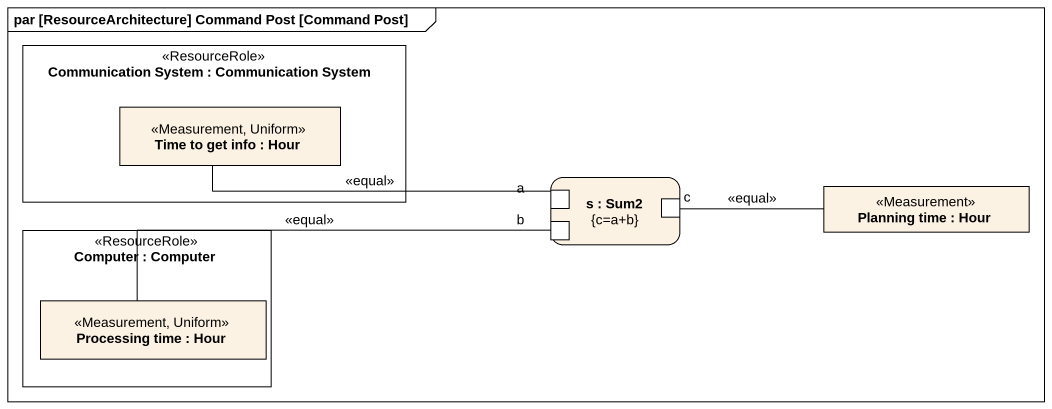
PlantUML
@startuml
mainframe par [ResourceArchitecture] Command Post [Command Post]
rectangle "Communication System : Communication System" as Communication_System <<ResourceRole>> {
  rectangle "Time to get info : Hour" as Time_to_get_info <<Measurement, Uniform>>
}
rectangle "s : Sum2\n{c=a+b}" as s {
  port a
  port b
  port c
}
rectangle "Planning time : Hour" as Planning_time <<Measurement>>
rectangle "Computer : Computer" as Computer <<ResourceRole>> {
  rectangle "Processing time : Hour" as Processing_time <<Measurement, Uniform>>
}
Time_to_get_info -right- a : <<equal>>
c -right- Planning_time : <<equal>>
Processing_time -right- b : <<equal>>
@enduml
